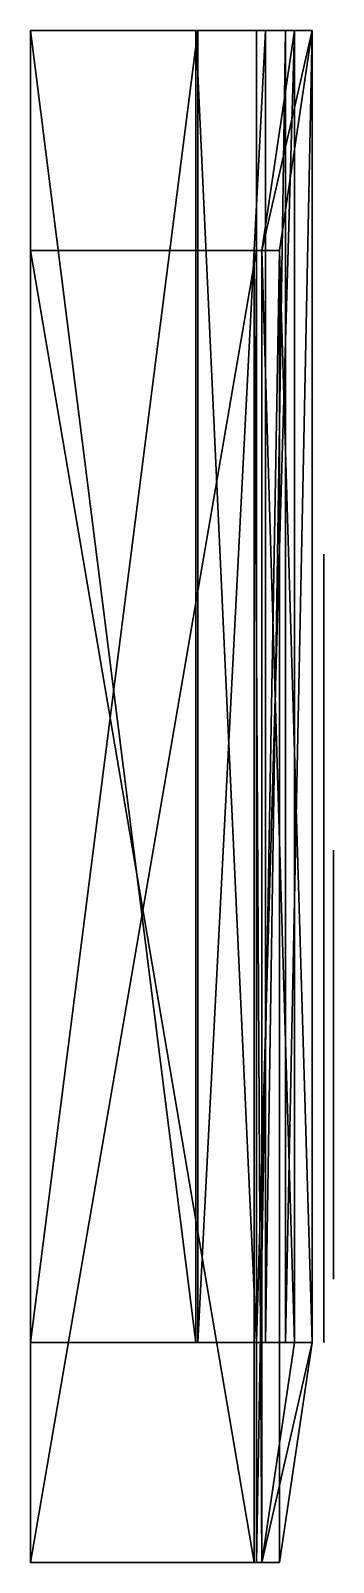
# Model space of a CAD drawing. Extents: x 0 to 35, y -175 to 0.
import ezdxf

# ---------------------------------------------------------------- set-up
doc = ezdxf.new("R2010")
doc.units = 0
doc.header["$MEASUREMENT"] = 0
for name, color, linetype in [('ACESSORIOS', 1, 'Continuous'), ('CINZA', 9, 'Continuous'), ('PRETO', 28, 'Continuous')]:
    doc.layers.add(name, color=color, linetype=linetype)

msp = doc.modelspace()

# ---------------------------------------------------------------- linework, layer by layer
at = {"layer": 'ACESSORIOS'}
for points in [[(19.09499, 0, 2.00696), (0, 0), (18.88489, 0, 4.00595), (19.09499, 0, 2.00696)], [(18.88489, 0, 4.00595), (0, 0), (0, 0, 2.02107), (18.88489, 0, 4.00595)], [(19.09499, -149.968, 2.00696), (0, -149.968), (19.09499, 0, 2.00696), (19.09499, -149.968, 2.00696)], [(19.09499, 0, 2.00696), (0, -149.968), (0, 0), (19.09499, 0, 2.00696)], [(18.88489, 0, 4.00595), (0, 0, 2.02107), (18.88489, -149.968, 4.00595), (18.88489, 0, 4.00595)], [(18.88489, -149.968, 4.00595), (0, 0, 2.02107), (0, -149.968, 2.02107), (18.88489, -149.968, 4.00595)], [(19.09499, -149.968, 2.00696), (19.09499, 0, 2.00696), (0, -149.968), (19.09499, -149.968, 2.00696)], [(18.88489, -149.968, 4.00595), (0, -149.968, 2.02107), (0, 0, 2.02107), (18.88489, -149.968, 4.00595)], [(19.09499, 0, 2.00696), (0, 0), (0, -149.968), (19.09499, 0, 2.00696)], [(19.09499, 0, 2.00696), (18.88489, 0, 4.00595), (0, 0), (19.09499, 0, 2.00696)], [(18.88489, 0, 4.00595), (0, 0, 2.02107), (0, 0), (18.88489, 0, 4.00595)], [(18.88489, -149.968, 4.00595), (25.80147, -149.968, 6.29482), (18.88489, 0, 4.00595), (18.88489, -149.968, 4.00595)], [(18.88489, 0, 4.00595), (25.80147, -149.968, 6.29482), (25.80147, 0, 6.29482), (18.88489, 0, 4.00595)], [(26.82529, 0, 4.56511), (19.09499, 0, 2.00696), (18.88489, 0, 4.00595), (26.82529, 0, 4.56511)], [(26.82529, 0, 4.56511), (18.88489, 0, 4.00595), (25.80147, 0, 6.29482), (26.82529, 0, 4.56511)], [(26.82529, 0, 4.56511), (19.09499, -149.968, 2.00696), (19.09499, 0, 2.00696), (26.82529, 0, 4.56511)], [(26.82529, 0, 4.56511), (29.13973, 0, 7.66673), (25.80147, 0, 6.29482), (26.82529, 0, 4.56511)], [(26.82529, 0, 4.56511), (29.13973, 0, 7.66673), (25.80147, 0, 6.29482), (26.82529, 0, 4.56511)], [(25.80147, -149.968, 6.29482), (30.15, -149.968, 34.1298), (30.15, 0, 34.1298), (25.80147, -149.968, 6.29482)], [(25.80147, -149.968, 6.29482), (30.15, 0, 34.1298), (25.80147, 0, 6.29482), (25.80147, -149.968, 6.29482)], [(29.13973, 0, 7.66673), (25.80147, 0, 6.29482), (30.15, 0, 34.1298), (29.13973, 0, 7.66673)], [(30.15, -149.968, 70.10358), (26.4315, -25.125, 129.2944), (30.15, 0, 70.10358), (30.15, -149.968, 70.10358)], [(32.16, 0, 70.10358), (30.15, 0, 70.10358), (26.4315, -25.125, 129.2944), (32.16, 0, 70.10358)], [(32.16, 0, 70.10358), (26.4315, -25.125, 129.2944), (28.4415, -25.125, 129.2944), (32.16, 0, 70.10358)], [(32.16, 0, 70.10358), (28.4415, -25.125, 129.2944), (32.16, -149.968, 70.10358), (32.16, 0, 70.10358)], [(29.13973, 0, 7.66673), (32.16, 0, 34.1298), (29.13973, -149.968, 7.66673), (29.13973, 0, 7.66673)], [(29.13973, -149.968, 7.66673), (32.16, 0, 34.1298), (32.16, -149.968, 34.1298), (29.13973, -149.968, 7.66673)], [(29.13973, 0, 7.66673), (30.15, 0, 34.1298), (32.16, 0, 34.1298), (29.13973, 0, 7.66673)], [(30.15, 0, 70.10358), (30.15, 0, 34.1298), (30.15, -149.968, 34.1298), (30.15, 0, 70.10358)], [(30.15, 0, 70.10358), (30.15, -149.968, 34.1298), (30.15, -149.968, 70.10358), (30.15, 0, 70.10358)], [(32.16, 0, 34.1298), (30.15, 0, 34.1298), (30.15, 0, 70.10358), (32.16, 0, 34.1298)], [(32.16, 0, 34.1298), (30.15, 0, 70.10358), (32.16, 0, 70.10358), (32.16, 0, 34.1298)], [(32.16, 0, 34.1298), (32.16, 0, 70.10358), (32.16, -149.968, 34.1298), (32.16, 0, 34.1298)], [(32.16, -149.968, 34.1298), (32.16, 0, 70.10358), (32.16, -149.968, 70.10358), (32.16, -149.968, 34.1298)], [(26.82529, -149.968, 4.56511), (19.09499, -149.968, 2.00696), (26.82529, 0, 4.56511), (26.82529, -149.968, 4.56511)], [(26.82529, -149.968, 4.56511), (26.82529, 0, 4.56511), (19.09499, -149.968, 2.00696), (26.82529, -149.968, 4.56511)], [(27.98251, 0, 6.11592), (29.13973, 0, 7.66673), (26.82529, 0, 4.56511), (27.98251, 0, 6.11592)], [(26.82529, 0, 4.56511), (29.13973, 0, 7.66673), (26.82529, -149.968, 4.56511), (26.82529, 0, 4.56511)], [(26.82529, -149.968, 4.56511), (29.13973, 0, 7.66673), (29.13973, -149.968, 7.66673), (26.82529, -149.968, 4.56511)], [(0, -25.125, 145.4786), (0, -175.093, 145.4786), (25.79394, -25.125, 142.3115), (0, -25.125, 145.4786)], [(25.79394, -25.125, 142.3115), (0, -175.093, 145.4786), (25.79394, -175.093, 142.3115), (25.79394, -25.125, 142.3115)], [(25.54898, -175.093, 140.3165), (0, -175.093, 143.4535), (0, -25.125, 143.4535), (25.54898, -175.093, 140.3165)], [(25.54898, -175.093, 140.3165), (0, -25.125, 143.4535), (25.54898, -25.125, 140.3165), (25.54898, -175.093, 140.3165)], [(25.79394, -25.125, 142.3115), (25.54898, -25.125, 140.3165), (0, -25.125, 145.4786), (25.79394, -25.125, 142.3115)], [(0, -25.125, 145.4786), (25.54898, -25.125, 140.3165), (0, -25.125, 143.4535), (0, -25.125, 145.4786)], [(25.54898, -175.093, 140.3165), (0, -25.125, 143.4535), (0, -175.093, 143.4535), (25.54898, -175.093, 140.3165)], [(25.54898, -175.093, 140.3165), (25.54898, -25.125, 140.3165), (0, -25.125, 143.4535), (25.54898, -175.093, 140.3165)], [(0, -25.125, 145.4786), (0, -25.125, 143.4535), (25.54898, -25.125, 140.3165), (0, -25.125, 145.4786)], [(26.4315, -175.093, 139.319), (25.54898, -175.093, 140.3165), (25.54898, -25.125, 140.3165), (26.4315, -175.093, 139.319)], [(26.4315, -175.093, 139.319), (25.54898, -25.125, 140.3165), (26.4315, -25.125, 139.319), (26.4315, -175.093, 139.319)], [(26.4315, -25.125, 139.319), (25.54898, -25.125, 140.3165), (25.79394, -25.125, 142.3115), (26.4315, -25.125, 139.319)], [(28.4415, -25.125, 139.319), (25.79394, -25.125, 142.3115), (25.79394, -175.093, 142.3115), (28.4415, -25.125, 139.319)], [(28.4415, -25.125, 139.319), (25.79394, -175.093, 142.3115), (28.4415, -175.093, 139.319), (28.4415, -25.125, 139.319)], [(26.4315, -25.125, 139.319), (25.79394, -25.125, 142.3115), (27.11772, -25.125, 140.8152), (26.4315, -25.125, 139.319)], [(28.4415, -25.125, 139.319), (26.4315, -25.125, 139.319), (27.11772, -25.125, 140.8152), (28.4415, -25.125, 139.319)], [(26.4315, -175.093, 139.319), (26.4315, -25.125, 139.319), (26.4315, -175.093, 129.2944), (26.4315, -175.093, 139.319)], [(26.4315, -175.093, 129.2944), (26.4315, -25.125, 139.319), (26.4315, -25.125, 129.2944), (26.4315, -175.093, 129.2944)], [(26.4315, -175.093, 139.319), (26.4315, -175.093, 129.2944), (26.4315, -25.125, 139.319), (26.4315, -175.093, 139.319)], [(26.4315, -25.125, 139.319), (26.4315, -175.093, 129.2944), (26.4315, -25.125, 129.2944), (26.4315, -25.125, 139.319)], [(26.4315, -25.125, 139.319), (28.4415, -25.125, 139.319), (26.4315, -25.125, 129.2944), (26.4315, -25.125, 139.319)], [(26.4315, -25.125, 129.2944), (28.4415, -25.125, 139.319), (28.4415, -25.125, 129.2944), (26.4315, -25.125, 129.2944)], [(30.15, -149.968, 70.10358), (26.4315, -175.093, 129.2944), (26.4315, -25.125, 129.2944), (30.15, -149.968, 70.10358)], [(28.4415, -25.125, 129.2944), (28.4415, -25.125, 139.319), (28.4415, -175.093, 129.2944), (28.4415, -25.125, 129.2944)], [(28.4415, -175.093, 129.2944), (28.4415, -25.125, 139.319), (28.4415, -175.093, 139.319), (28.4415, -175.093, 129.2944)], [(32.16, -149.968, 70.10358), (28.4415, -25.125, 129.2944), (28.4415, -175.093, 129.2944), (32.16, -149.968, 70.10358)], [(0, -149.968), (19.09499, -149.968, 2.00696), (18.88489, -149.968, 4.00595), (0, -149.968)], [(18.88489, -149.968, 4.00595), (0, -149.968), (0, -149.968, 2.02107), (18.88489, -149.968, 4.00595)], [(0, -149.968), (18.88489, -149.968, 4.00595), (19.09499, -149.968, 2.00696), (0, -149.968)], [(18.88489, -149.968, 4.00595), (0, -149.968, 2.02107), (0, -149.968), (18.88489, -149.968, 4.00595)], [(26.82529, -149.968, 4.56511), (25.80147, -149.968, 6.29482), (18.88489, -149.968, 4.00595), (26.82529, -149.968, 4.56511)], [(26.82529, -149.968, 4.56511), (18.88489, -149.968, 4.00595), (19.09499, -149.968, 2.00696), (26.82529, -149.968, 4.56511)], [(26.82529, -149.968, 4.56511), (29.13973, -149.968, 7.66673), (25.80147, -149.968, 6.29482), (26.82529, -149.968, 4.56511)], [(25.80147, -149.968, 6.29482), (29.13973, -149.968, 7.66673), (30.15, -149.968, 34.1298), (25.80147, -149.968, 6.29482)], [(30.15, -149.968, 70.10358), (32.16, -149.968, 70.10358), (26.4315, -175.093, 129.2944), (30.15, -149.968, 70.10358)], [(26.4315, -175.093, 129.2944), (32.16, -149.968, 70.10358), (28.4415, -175.093, 129.2944), (26.4315, -175.093, 129.2944)], [(30.15, -149.968, 34.1298), (29.13973, -149.968, 7.66673), (32.16, -149.968, 34.1298), (30.15, -149.968, 34.1298)], [(30.15, -149.968, 34.1298), (32.16, -149.968, 34.1298), (30.15, -149.968, 70.10358), (30.15, -149.968, 34.1298)], [(30.15, -149.968, 70.10358), (32.16, -149.968, 34.1298), (32.16, -149.968, 70.10358), (30.15, -149.968, 70.10358)], [(25.54898, -175.093, 140.3165), (25.79394, -175.093, 142.3115), (0, -175.093, 143.4535), (25.54898, -175.093, 140.3165)], [(0, -175.093, 143.4535), (25.79394, -175.093, 142.3115), (0, -175.093, 145.4786), (0, -175.093, 143.4535)], [(26.4315, -175.093, 139.319), (27.11772, -175.093, 140.8152), (25.54898, -175.093, 140.3165), (26.4315, -175.093, 139.319)], [(25.54898, -175.093, 140.3165), (27.11772, -175.093, 140.8152), (25.79394, -175.093, 142.3115), (25.54898, -175.093, 140.3165)], [(26.4315, -175.093, 139.319), (28.4415, -175.093, 139.319), (27.11772, -175.093, 140.8152), (26.4315, -175.093, 139.319)], [(28.4415, -175.093, 139.319), (26.4315, -175.093, 139.319), (26.4315, -175.093, 129.2944), (28.4415, -175.093, 139.319)], [(28.4415, -175.093, 139.319), (26.4315, -175.093, 129.2944), (28.4415, -175.093, 129.2944), (28.4415, -175.093, 139.319)]]:
    msp.add_3dface(points, dxfattribs=at)
at = {"layer": 'CINZA'}
for points in [[(34.59475, -97.67226, 48.51533), (34.59475, -97.75226, 47.59534), (34.59475, -93.69226, 47.97534), (34.59475, -97.67226, 48.51533)], [(34.59475, -97.67226, 48.51533), (34.59475, -93.69226, 47.97534), (34.59475, -94.23226, 51.40533), (34.59475, -97.67226, 48.51533)], [(34.59475, -93.69226, 47.97534), (34.59475, -97.75226, 47.59534), (34.59475, -95.83226, 41.67534), (34.59475, -93.69226, 47.97534)], [(34.59475, -98.92226, 49.03534), (34.59475, -97.67226, 48.51533), (34.59475, -94.23226, 51.40533), (34.59475, -98.92226, 49.03534)], [(34.59475, -98.92226, 49.03534), (34.59475, -94.23226, 51.40533), (34.59475, -97.46226, 51.83533), (34.59475, -98.92226, 49.03534)], [(34.59475, -95.83226, 41.67534), (34.59475, -97.75226, 47.59534), (34.59475, -99.75226, 41.67534), (34.59475, -95.83226, 41.67534)], [(34.59475, -100.4223, 47.97534), (34.59475, -98.92226, 49.03534), (34.59475, -97.46226, 51.83533), (34.59475, -100.4223, 47.97534)], [(34.59475, -100.4223, 47.97534), (34.59475, -97.46226, 51.83533), (34.59475, -104.3623, 47.97534), (34.59475, -100.4223, 47.97534)], [(34.59475, -104.4022, 48.51533), (34.59475, -104.3623, 47.97534), (34.59475, -99.77706, 50.54037), (34.59475, -104.4022, 48.51533)], [(34.59475, -104.4022, 48.51533), (34.59475, -99.77706, 50.54037), (34.59475, -101.1523, 51.81533), (34.59475, -104.4022, 48.51533)], [(34.59475, -100.4223, 47.97534), (34.59475, -104.3623, 47.97534), (34.59475, -102.5523, 41.67534), (34.59475, -100.4223, 47.97534)], [(34.59475, -101.1523, 51.81533), (34.59475, -104.7823, 51.67533), (34.59475, -104.4022, 48.51533), (34.59475, -101.1523, 51.81533)], [(34.59475, -102.5523, 41.67534), (34.59475, -104.3623, 47.97534), (34.59475, -106.4923, 41.67534), (34.59475, -102.5523, 41.67534)], [(34.59475, -104.4022, 48.51533), (34.59475, -104.7823, 51.67533), (34.59475, -106.0523, 48.95533), (34.59475, -104.4022, 48.51533)], [(34.59475, -104.7823, 51.67533), (34.59475, -106.4022, 50.75533), (34.59475, -106.0523, 48.95533), (34.59475, -104.7823, 51.67533)], [(34.59475, -106.0223, 51.91533), (34.59475, -109.9623, 51.91533), (34.59475, -109.2823, 41.67534), (34.59475, -106.0223, 51.91533)], [(34.59475, -106.0523, 48.95533), (34.59475, -106.4022, 50.75533), (34.59475, -107.2723, 47.97534), (34.59475, -106.0523, 48.95533)], [(34.59475, -109.2823, 41.67534), (34.59475, -109.9623, 51.91533), (34.59475, -113.2223, 41.67534), (34.59475, -109.2823, 41.67534)], [(34.59475, -110.9623, 51.91533), (34.59475, -114.8823, 51.91533), (34.59475, -114.2123, 41.67534), (34.59475, -110.9623, 51.91533)], [(34.59475, -114.2123, 41.67534), (34.59475, -114.8823, 51.91533), (34.59475, -118.1523, 41.67534), (34.59475, -114.2123, 41.67534)], [(34.59475, -120.8423, 41.74535), (34.59475, -117.7823, 42.84534), (34.59475, -116.9284, 45.50795), (34.59475, -120.8423, 41.74535)], [(34.59475, -120.8423, 41.74535), (34.59475, -116.9284, 45.50795), (34.59475, -118.2523, 44.57533), (34.59475, -120.8423, 41.74535)], [(34.59475, -117.5923, 51.91533), (34.59475, -121.5123, 51.91533), (34.59475, -119.7223, 45.53534), (34.59475, -117.5923, 51.91533)], [(34.59475, -123.6423, 42.78534), (34.59475, -120.8423, 41.74535), (34.59475, -118.2523, 44.57533), (34.59475, -123.6423, 42.78534)], [(34.59475, -123.6423, 42.78534), (34.59475, -118.2523, 44.57533), (34.59475, -119.3223, 44.57533), (34.59475, -123.6423, 42.78534)], [(34.59475, -123.8523, 44.99533), (34.59475, -123.6423, 42.78534), (34.59475, -119.3223, 44.57533), (34.59475, -123.8523, 44.99533)], [(34.59475, -123.8523, 44.99533), (34.59475, -119.3223, 44.57533), (34.59475, -119.7223, 45.53534), (34.59475, -123.8523, 44.99533)], [(34.59475, -119.7223, 45.53534), (34.59475, -121.5123, 51.91533), (34.59475, -123.8523, 44.99533), (34.59475, -119.7223, 45.53534)], [(34.59475, -121.7823, 55.73534), (34.59475, -125.7023, 55.73534), (34.59475, -126.2523, 41.67534), (34.59475, -121.7823, 55.73534)], [(34.59475, -126.2523, 41.67534), (34.59475, -125.7023, 55.73534), (34.59475, -130.1923, 41.67534), (34.59475, -126.2523, 41.67534)], [(34.59475, -133.9723, 48.91533), (34.59475, -133.3223, 47.49533), (34.59475, -129.0123, 49.20533), (34.59475, -133.9723, 48.91533)], [(34.59475, -133.9723, 48.91533), (34.59475, -129.0123, 49.20533), (34.59475, -132.0223, 52.03534), (34.59475, -133.9723, 48.91533)], [(34.59475, -133.3223, 47.49533), (34.59475, -129.9123, 45.70534), (34.59475, -129.0123, 49.20533), (34.59475, -133.3223, 47.49533)], [(34.59475, -133.3223, 47.49533), (34.59475, -133.7923, 46.03534), (34.59475, -129.9123, 45.70534), (34.59475, -133.3223, 47.49533)], [(34.59475, -133.7923, 46.03534), (34.59475, -131.6123, 42.97534), (34.59475, -129.9123, 45.70534), (34.59475, -133.7923, 46.03534)], [(34.59475, -134.5923, 45.08534), (34.59475, -134.3923, 41.26533), (34.59475, -131.6123, 42.97534), (34.59475, -134.5923, 45.08534)], [(34.59475, -133.7923, 46.03534), (34.59475, -134.5923, 45.08534), (34.59475, -131.6123, 42.97534), (34.59475, -133.7923, 46.03534)], [(34.59475, -132.0223, 52.03534), (34.59475, -135.7223, 51.25533), (34.59475, -133.9723, 48.91533), (34.59475, -132.0223, 52.03534)], [(34.59475, -133.9723, 48.91533), (34.59475, -135.7223, 51.25533), (34.59475, -135.8123, 48.49534), (34.59475, -133.9723, 48.91533)], [(34.59475, -134.3123, 55.73534), (34.59475, -138.2323, 55.73534), (34.59475, -138.7723, 41.67534), (34.59475, -134.3123, 55.73534)], [(34.59475, -134.5923, 45.08534), (34.59475, -135.6423, 44.59534), (34.59475, -134.3923, 41.26533), (34.59475, -134.5923, 45.08534)], [(34.59475, -135.6423, 44.59534), (34.59475, -137.6123, 41.90533), (34.59475, -134.3923, 41.26533), (34.59475, -135.6423, 44.59534)], [(34.59475, -135.6423, 44.59534), (34.59475, -137.0023, 45.88535), (34.59475, -137.6123, 41.90533), (34.59475, -135.6423, 44.59534)], [(34.59475, -137.4423, 45.88535), (34.59475, -135.8123, 48.49534), (34.59475, -135.7223, 51.25533), (34.59475, -137.4423, 45.88535)], [(34.59475, -137.0023, 45.88535), (34.59475, -135.8123, 48.49534), (34.59475, -137.4423, 45.88535), (34.59475, -137.0023, 45.88535)], [(34.59475, -137.0023, 45.88535), (34.59475, -137.4423, 45.88535), (34.59475, -137.6123, 41.90533), (34.59475, -137.0023, 45.88535)], [(34.59475, -137.6123, 41.90533), (34.59475, -137.4423, 45.88535), (34.59475, -138.5223, 42.46534), (34.59475, -137.6123, 41.90533)], [(34.59475, -138.7723, 41.67534), (34.59475, -138.2323, 55.73534), (34.59475, -142.7123, 41.67534), (34.59475, -138.7723, 41.67534)]]:
    msp.add_3dface(points, dxfattribs=at)
at = {"layer": 'PRETO'}
for points in [[(32.16, -149.968, 64.2398), (32.16, -82.37178, 34.1298), (32.16, -59.83971, 64.2398), (32.16, -149.968, 64.2398)], [(33.51949, -149.968, 64.2398), (33.51949, -82.37178, 34.1298), (33.51949, -59.83971, 64.2398), (33.51949, -149.968, 64.2398)], [(32.16, -149.968, 64.2398), (32.16, -149.968, 34.1298), (32.16, -82.37178, 34.1298), (32.16, -149.968, 64.2398)], [(33.51949, -149.968, 64.2398), (33.51949, -149.968, 34.1298), (33.51949, -82.37178, 34.1298), (33.51949, -149.968, 64.2398)]]:
    msp.add_3dface(points, dxfattribs=at)

doc.saveas('drawing.dxf')
